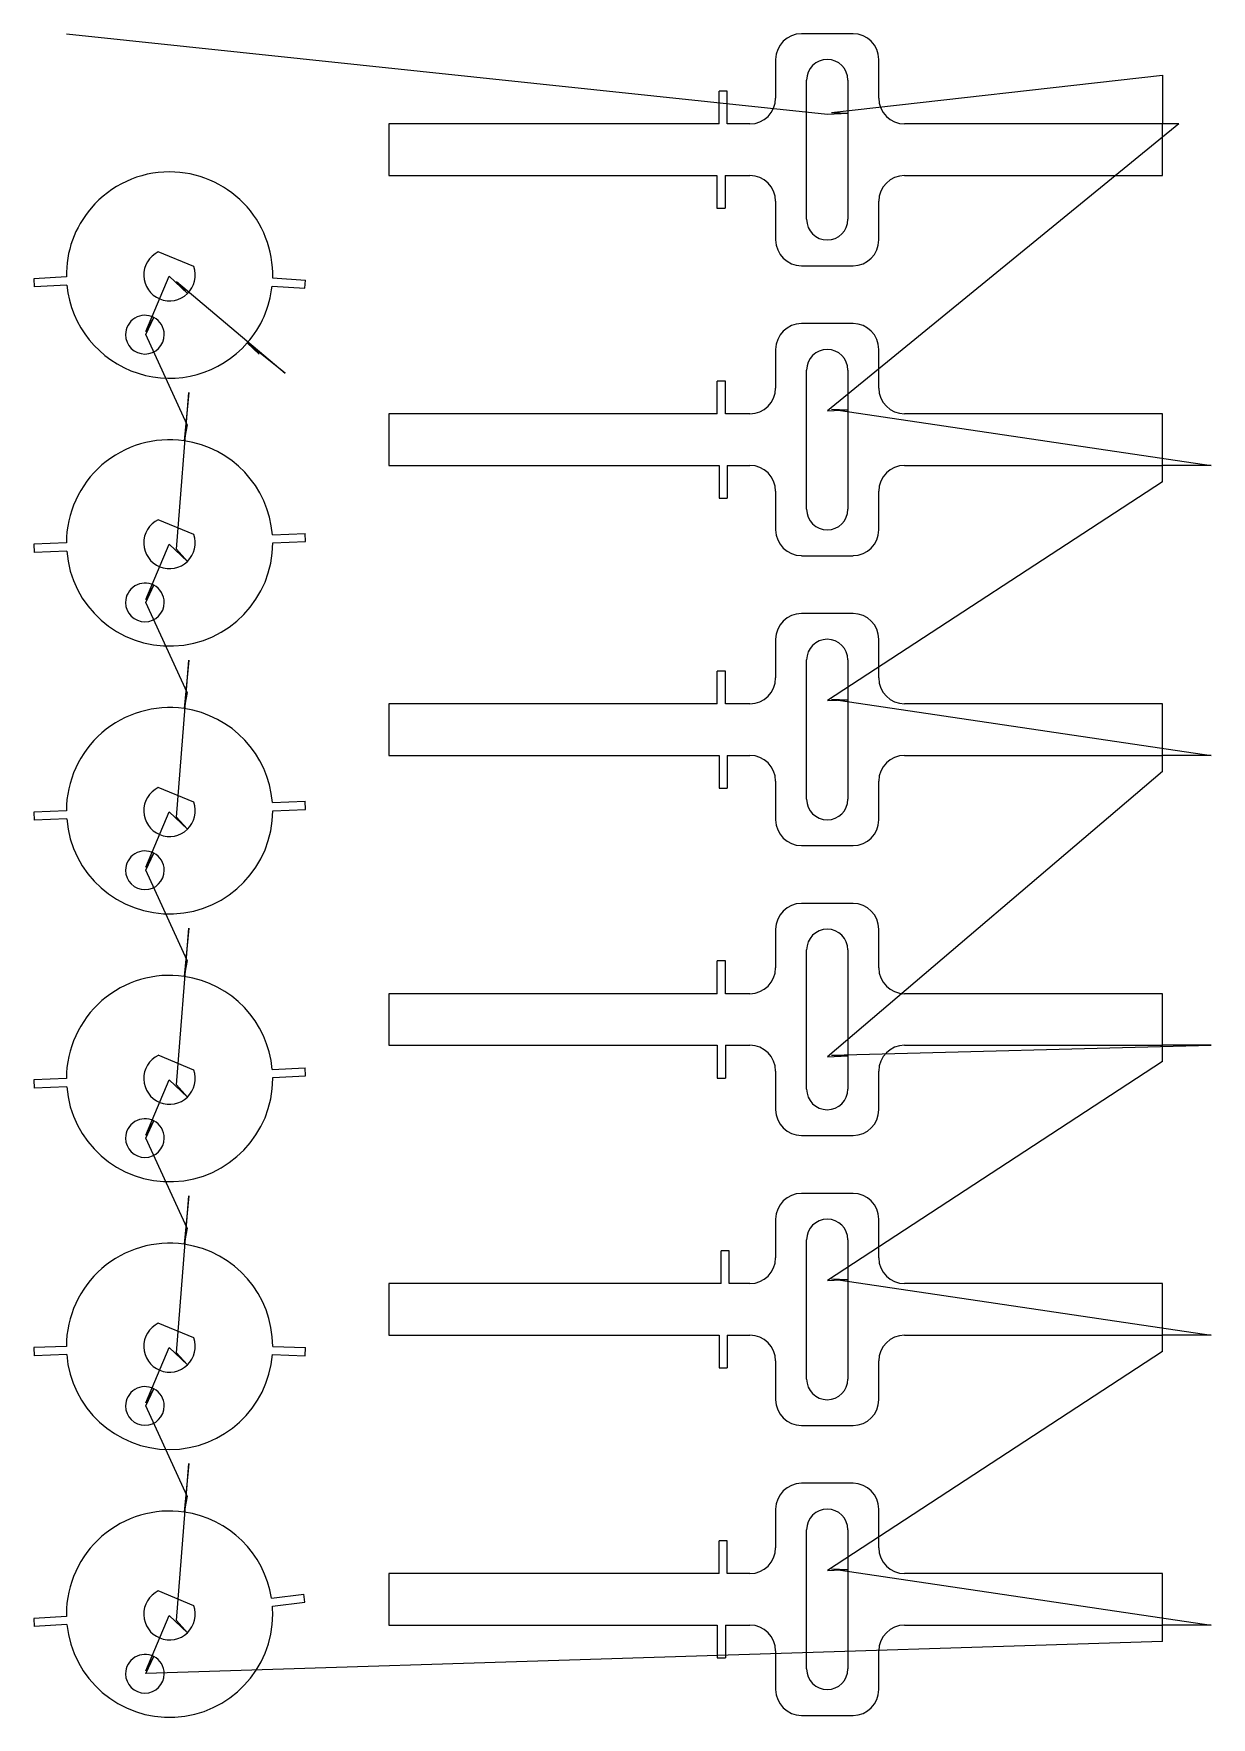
# Model space of a CAD drawing. Extents: x 0.9 to 4.5, y 1 to 6.14.
import ezdxf

# ---------------------------------------------------------------- set-up
doc = ezdxf.new("R2010")
doc.units = 0
doc.layers.get('0').update_dxf_attribs({"linetype": 'CONTINUOUS'})
for name, color, linetype in [('2', 7, 'CONTINUOUS'), ('5', 7, 'CONTINUOUS'), ('9', 7, 'CONTINUOUS')]:
    doc.layers.add(name, color=color, linetype=linetype)

msp = doc.modelspace()

# ---------------------------------------------------------------- linework, layer by layer
at = {"color": 0, "linetype": 'CONTINUOUS'}
for p, q in [((1, 6.1412), (3.3243, 5.8955)), ((3.018, 5.9656), (2.993, 5.9656)), ((3.3365, 5.9004), (4.3468, 6.0149)), ((4.3965, 5.8656), (3.3243, 4.99)), ((2.9865, 5.6081), (3.0115, 5.6081)), ((1.2421, 5.2314), (1.3139, 5.4003)), ((0.9002, 5.3927), (0.9016, 5.3678)), ((1.3367, 5.3847), (1.6683, 5.1043)), ((1.7279, 5.3639), (1.7296, 5.3888)), ((1.3685, 4.947), (1.2428, 5.2225)), ((1.3367, 4.5669), (1.3739, 5.0459)), ((3.0121, 5.0803), (2.9871, 5.0803)), ((3.3365, 4.9948), (4.496, 4.8228)), ((4.3468, 4.7731), (3.3243, 4.1046)), ((2.993, 4.7228), (3.018, 4.7228)), ((0.9001, 4.5823), (0.9011, 4.5573)), ((1.2421, 4.4136), (1.3139, 4.5825)), ((1.7298, 4.5902), (1.7289, 4.6152)), ((1.3685, 4.1291), (1.2428, 4.4046)), ((1.3367, 3.7491), (1.3739, 4.228)), ((3.0121, 4.195), (2.9871, 4.195)), ((3.3365, 4.1095), (4.496, 3.9375)), ((4.3468, 3.8877), (3.3243, 3.0168)), ((2.993, 3.8375), (3.018, 3.8375)), ((0.9001, 3.7645), (0.9011, 3.7395)), ((1.2421, 3.5958), (1.3139, 3.7647)), ((1.7298, 3.7724), (1.7289, 3.7974)), ((1.3685, 3.3113), (1.2428, 3.5868)), ((1.3367, 2.9312), (1.3739, 3.4102)), ((3.0121, 3.3096), (2.9871, 3.3096)), ((3.3365, 3.0217), (4.496, 3.0522)), ((1.7298, 2.9584), (1.7286, 2.9833)), ((4.3468, 3.0024), (3.3243, 2.334)), ((0.9001, 2.9466), (0.9011, 2.9217)), ((1.2421, 2.778), (1.3139, 2.9469)), ((2.9871, 2.9522), (3.0121, 2.9522)), ((1.3685, 2.4935), (1.2428, 2.769)), ((1.3367, 2.1134), (1.3739, 2.5924)), ((3.024, 2.4243), (2.999, 2.4243)), ((3.3365, 2.3389), (4.496, 2.1668)), ((0.9001, 2.1288), (0.9011, 2.1038)), ((1.2421, 1.9602), (1.3139, 2.129)), ((1.7289, 2.1038), (1.7298, 2.1288)), ((4.3468, 2.1171), (3.3243, 1.4487)), ((2.993, 2.0668), (3.018, 2.0668)), ((1.3685, 1.6757), (1.2428, 1.9512)), ((1.3367, 1.2956), (1.3739, 1.7746)), ((3.018, 1.539), (2.993, 1.539)), ((3.3365, 1.4535), (4.496, 1.2815)), ((1.7283, 1.3512), (1.7253, 1.376)), ((0.9003, 1.3022), (0.9018, 1.2773)), ((1.2421, 1.1423), (1.3139, 1.3112)), ((4.3468, 1.2318), (1.2428, 1.1334)), ((2.9871, 1.1815), (3.0121, 1.1815))]:
    msp.add_line(p, q, dxfattribs=at)
at = {"layer": '2', "color": 2, "linetype": 'CONTINUOUS'}
for p, q in [((2.993, 5.8656), (2.993, 5.9656)), ((3.018, 5.8656), (3.018, 5.9656)), ((2.9865, 5.7081), (2.9865, 5.6081)), ((3.0115, 5.7081), (3.0115, 5.6081)), ((1, 5.3985), (0.9002, 5.3927)), ((1.0015, 5.3735), (0.9016, 5.3678)), ((1.6281, 5.3706), (1.7279, 5.3639)), ((1.6298, 5.3955), (1.7296, 5.3888)), ((2.9871, 4.9803), (2.9871, 5.0803)), ((3.0121, 4.9803), (3.0121, 5.0803)), ((2.993, 4.8228), (2.993, 4.7228)), ((3.018, 4.8228), (3.018, 4.7228)), ((1, 4.5862), (0.9001, 4.5823)), ((1.6289, 4.6112), (1.7289, 4.6152)), ((1.6299, 4.5862), (1.7298, 4.5902)), ((1.001, 4.5613), (0.9011, 4.5573)), ((2.9871, 4.095), (2.9871, 4.195)), ((3.0121, 4.095), (3.0121, 4.195)), ((2.993, 3.9375), (2.993, 3.8375)), ((3.018, 3.9375), (3.018, 3.8375)), ((1, 3.7684), (0.9001, 3.7645)), ((1.6289, 3.7934), (1.7289, 3.7974)), ((1.6299, 3.7684), (1.7298, 3.7724)), ((1.001, 3.7434), (0.9011, 3.7395)), ((2.9871, 3.2096), (2.9871, 3.3096)), ((3.0121, 3.2096), (3.0121, 3.3096)), ((2.9871, 3.0522), (2.9871, 2.9522)), ((3.0121, 3.0522), (3.0121, 2.9522)), ((1.6287, 2.9784), (1.7286, 2.9833)), ((1, 2.9506), (0.9001, 2.9466)), ((1.6299, 2.9535), (1.7298, 2.9584)), ((1.001, 2.9256), (0.9011, 2.9217)), ((2.999, 2.3243), (2.999, 2.4243)), ((3.024, 2.3243), (3.024, 2.4243)), ((2.993, 2.1668), (2.993, 2.0668)), ((3.018, 2.1668), (3.018, 2.0668)), ((1, 2.1328), (0.9001, 2.1288)), ((1.6299, 2.1328), (1.7298, 2.1288)), ((1.001, 2.1078), (0.9011, 2.1038)), ((1.6289, 2.1078), (1.7289, 2.1038)), ((2.993, 1.439), (2.993, 1.539)), ((3.018, 1.439), (3.018, 1.539)), ((1.626, 1.3643), (1.7253, 1.376)), ((1.629, 1.3395), (1.7283, 1.3512)), ((1.0001, 1.3083), (0.9003, 1.3022)), ((1.0016, 1.2833), (0.9018, 1.2773)), ((2.9871, 1.2815), (2.9871, 1.1815)), ((3.0121, 1.2815), (3.0121, 1.1815))]:
    msp.add_line(p, q, dxfattribs=at)
at = {"layer": '5', "color": 5, "linetype": 'CONTINUOUS'}
for p, q in [((3.4019, 6.1412), (3.2444, 6.1412)), ((3.1657, 6.0625), (3.1657, 5.9444)), ((3.4806, 5.9444), (3.4806, 6.0625)), ((3.2602, 5.5743), (3.2602, 5.9995)), ((3.3862, 5.9995), (3.3862, 5.8982)), ((2.993, 5.8656), (1.9846, 5.8656)), ((1.9846, 5.8656), (1.9846, 5.7081)), ((3.0869, 5.8656), (3.018, 5.8656)), ((3.3862, 5.8982), (3.3862, 5.5743)), ((4.3468, 5.8656), (3.5594, 5.8656)), ((4.3468, 5.7081), (4.3468, 5.8656)), ((1.9846, 5.7081), (2.9865, 5.7081)), ((3.0115, 5.7081), (3.0869, 5.7081)), ((3.5594, 5.7081), (4.3468, 5.7081)), ((3.1657, 5.6294), (3.1657, 5.5113)), ((3.4806, 5.5113), (3.4806, 5.6294)), ((1.3893, 5.43), (1.2806, 5.4749)), ((3.2444, 5.4325), (3.4019, 5.4325)), ((3.4019, 5.2559), (3.2444, 5.2559)), ((3.1657, 5.1771), (3.1657, 5.059)), ((3.4806, 5.059), (3.4806, 5.1771)), ((3.2602, 4.689), (3.2602, 5.1141)), ((3.3862, 5.1141), (3.3862, 4.9927)), ((3.3862, 4.9927), (3.3862, 4.689)), ((2.9871, 4.9803), (1.9846, 4.9803)), ((1.9846, 4.9803), (1.9846, 4.8228)), ((3.0869, 4.9803), (3.0121, 4.9803)), ((4.3468, 4.9803), (3.5594, 4.9803)), ((4.3468, 4.8228), (4.3468, 4.9803)), ((1.9846, 4.8228), (2.993, 4.8228)), ((3.018, 4.8228), (3.0869, 4.8228)), ((3.5594, 4.8228), (4.3468, 4.8228)), ((3.1657, 4.7441), (3.1657, 4.626)), ((3.4806, 4.626), (3.4806, 4.7441)), ((1.3893, 4.6122), (1.2806, 4.6571)), ((3.2444, 4.5472), (3.4019, 4.5472)), ((3.4019, 4.3706), (3.2444, 4.3706)), ((3.1657, 4.2918), (3.1657, 4.1737)), ((3.4806, 4.1737), (3.4806, 4.2918)), ((3.2602, 3.8036), (3.2602, 4.2288)), ((3.3862, 4.2288), (3.3862, 4.1073)), ((2.9871, 4.095), (1.9846, 4.095)), ((1.9846, 4.095), (1.9846, 3.9375)), ((3.0869, 4.095), (3.0121, 4.095)), ((3.3862, 4.1073), (3.3862, 3.8036)), ((4.3468, 4.095), (3.5594, 4.095)), ((4.3468, 3.9375), (4.3468, 4.095)), ((1.9846, 3.9375), (2.993, 3.9375)), ((3.018, 3.9375), (3.0869, 3.9375)), ((3.5594, 3.9375), (4.3468, 3.9375)), ((3.1657, 3.8587), (3.1657, 3.7406)), ((3.4806, 3.7406), (3.4806, 3.8587)), ((1.3893, 3.7944), (1.2806, 3.8393)), ((3.2444, 3.6619), (3.4019, 3.6619)), ((3.4019, 3.4852), (3.2444, 3.4852)), ((3.1657, 3.4065), (3.1657, 3.2884)), ((3.4806, 3.2884), (3.4806, 3.4065)), ((3.2602, 2.9183), (3.2602, 3.3435)), ((3.3862, 3.3435), (3.3862, 3.0195)), ((2.9871, 3.2096), (1.9846, 3.2096)), ((1.9846, 3.2096), (1.9846, 3.0522)), ((3.0869, 3.2096), (3.0121, 3.2096)), ((4.3468, 3.2096), (3.5594, 3.2096)), ((4.3468, 3.0522), (4.3468, 3.2096)), ((1.9846, 3.0522), (2.9871, 3.0522)), ((3.0121, 3.0522), (3.0869, 3.0522)), ((3.5594, 3.0522), (4.3468, 3.0522)), ((1.3893, 2.9765), (1.2806, 3.0215)), ((3.3862, 3.0195), (3.3862, 2.9183)), ((3.1657, 2.9734), (3.1657, 2.8553)), ((3.4806, 2.8553), (3.4806, 2.9734)), ((3.2444, 2.7766), (3.4019, 2.7766)), ((3.4019, 2.5999), (3.2444, 2.5999)), ((3.1657, 2.5212), (3.1657, 2.4031)), ((3.4806, 2.4031), (3.4806, 2.5212)), ((3.2602, 2.033), (3.2602, 2.4582)), ((3.3862, 2.4582), (3.3862, 2.3367)), ((2.999, 2.3243), (1.9846, 2.3243)), ((1.9846, 2.3243), (1.9846, 2.1668)), ((3.0869, 2.3243), (3.024, 2.3243)), ((3.3862, 2.3367), (3.3862, 2.033)), ((4.3468, 2.3243), (3.5594, 2.3243)), ((4.3468, 2.1668), (4.3468, 2.3243)), ((1.3893, 2.1587), (1.2806, 2.2036)), ((1.9846, 2.1668), (2.993, 2.1668)), ((3.018, 2.1668), (3.0869, 2.1668)), ((3.5594, 2.1668), (4.3468, 2.1668)), ((3.1657, 2.0881), (3.1657, 1.97)), ((3.4806, 1.97), (3.4806, 2.0881)), ((3.2444, 1.8913), (3.4019, 1.8913)), ((3.4019, 1.7146), (3.2444, 1.7146)), ((3.1657, 1.6359), (3.1657, 1.5177)), ((3.4806, 1.5177), (3.4806, 1.6359)), ((3.2602, 1.1477), (3.2602, 1.5729)), ((3.3862, 1.5729), (3.3862, 1.4514)), ((3.3862, 1.4514), (3.3862, 1.1477)), ((2.993, 1.439), (1.9846, 1.439)), ((1.9846, 1.439), (1.9846, 1.2815)), ((3.0869, 1.439), (3.018, 1.439)), ((4.3468, 1.439), (3.5594, 1.439)), ((4.3468, 1.2815), (4.3468, 1.439)), ((1.3893, 1.3409), (1.2806, 1.3858)), ((1.9846, 1.2815), (2.9871, 1.2815)), ((3.0121, 1.2815), (3.0869, 1.2815)), ((3.5594, 1.2815), (4.3468, 1.2815)), ((3.1657, 1.2028), (3.1657, 1.0847)), ((3.4806, 1.0847), (3.4806, 1.2028)), ((3.2444, 1.0059), (3.4019, 1.0059))]:
    msp.add_line(p, q, dxfattribs=at)
for centre, radius, start, end in [((3.2444, 6.0625), 0.0787, 90, 180), ((3.4019, 6.0625), 0.0787, 0, 90), ((3.3232, 5.9995), 0.063, 0, 180), ((3.0869, 5.9444), 0.0787, 270, 0), ((3.5594, 5.9444), 0.0787, 180, 270), ((1.315, 5.4041), 0.315, 90, 139.4858), ((1.315, 5.4041), 0.315, 358.4456, 90), ((3.0869, 5.6294), 0.0787, 0, 90), ((3.5594, 5.6294), 0.0787, 90, 180), ((1.315, 5.4041), 0.315, 139.4858, 181.0156), ((3.3232, 5.5743), 0.063, 180, 360), ((3.2444, 5.5113), 0.0787, 180, 270), ((3.4019, 5.5113), 0.0787, 270, 0), ((1.315, 5.4041), 0.0787, 115.8694, 247.5517), ((1.315, 5.4041), 0.0787, 314.0207, 19.234), ((1.315, 5.4041), 0.315, 185.5634, 318.893), ((1.315, 5.4041), 0.0787, 247.5517, 314.0207), ((1.315, 5.4041), 0.315, 318.893, 353.8978), ((1.2398, 5.2221), 0.0591, 63, 180), ((1.2398, 5.2221), 0.0591, 0, 63), ((3.2444, 5.1771), 0.0787, 90, 180), ((3.4019, 5.1771), 0.0787, 0, 90), ((1.2398, 5.2221), 0.0591, 180, 0), ((3.3232, 5.1141), 0.063, 0, 180), ((3.0869, 5.059), 0.0787, 270, 0), ((3.5594, 5.059), 0.0787, 180, 270), ((1.315, 4.5862), 0.315, 81.8972, 180), ((1.315, 4.5862), 0.315, 4.5479, 81.8972), ((3.0869, 4.7441), 0.0787, 0, 90), ((3.5594, 4.7441), 0.0787, 90, 180), ((3.3232, 4.689), 0.063, 180, 360), ((1.315, 4.5862), 0.0787, 115.8694, 247.5517), ((1.315, 4.5862), 0.315, 184.5479, 0), ((1.315, 4.5862), 0.0787, 314.0207, 19.234), ((3.2444, 4.626), 0.0787, 180, 270), ((3.4019, 4.626), 0.0787, 270, 0), ((1.315, 4.5862), 0.0787, 247.5517, 314.0207), ((1.2398, 4.4043), 0.0591, 63, 180), ((1.2398, 4.4043), 0.0591, 0, 63), ((1.2398, 4.4043), 0.0591, 180, 0), ((3.2444, 4.2918), 0.0787, 90, 180), ((3.4019, 4.2918), 0.0787, 0, 90), ((3.3232, 4.2288), 0.063, 0, 180), ((3.0869, 4.1737), 0.0787, 270, 0), ((3.5594, 4.1737), 0.0787, 180, 270), ((1.315, 3.7684), 0.315, 81.8972, 180), ((1.315, 3.7684), 0.315, 4.5479, 81.8972), ((3.0869, 3.8587), 0.0787, 0, 90), ((3.5594, 3.8587), 0.0787, 90, 180), ((1.315, 3.7684), 0.0787, 115.8694, 247.5517), ((1.315, 3.7684), 0.315, 184.5479, 0), ((1.315, 3.7684), 0.0787, 314.0207, 19.234), ((3.3232, 3.8036), 0.063, 180, 360), ((1.315, 3.7684), 0.0787, 247.5517, 314.0207), ((3.2444, 3.7406), 0.0787, 180, 270), ((3.4019, 3.7406), 0.0787, 270, 0), ((1.2398, 3.5865), 0.0591, 63, 180), ((1.2398, 3.5865), 0.0591, 0, 63), ((1.2398, 3.5865), 0.0591, 180, 0), ((3.2444, 3.4065), 0.0787, 90, 180), ((3.4019, 3.4065), 0.0787, 0, 90), ((3.3232, 3.3435), 0.063, 0, 180), ((1.315, 2.9506), 0.315, 81.8972, 180), ((1.315, 2.9506), 0.315, 5.0715, 81.8972), ((3.0869, 3.2884), 0.0787, 270, 0), ((3.5594, 3.2884), 0.0787, 180, 270), ((3.0869, 2.9734), 0.0787, 0, 90), ((3.5594, 2.9734), 0.0787, 90, 180), ((1.315, 2.9506), 0.0787, 115.8694, 247.5517), ((1.315, 2.9506), 0.315, 184.5479, 0), ((1.315, 2.9506), 0.0787, 314.0207, 19.234), ((1.315, 2.9506), 0.315, 0, 0.5237), ((1.315, 2.9506), 0.0787, 247.5517, 314.0207), ((3.3232, 2.9183), 0.063, 180, 360), ((1.2398, 2.7687), 0.0591, 63, 180), ((3.2444, 2.8553), 0.0787, 180, 270), ((3.4019, 2.8553), 0.0787, 270, 0), ((1.2398, 2.7687), 0.0591, 0, 63), ((1.2398, 2.7687), 0.0591, 180, 0), ((3.2444, 2.5212), 0.0787, 90, 180), ((3.4019, 2.5212), 0.0787, 0, 90), ((3.3232, 2.4582), 0.063, 0, 180), ((1.315, 2.1328), 0.315, 81.8972, 180), ((1.315, 2.1328), 0.315, 0, 81.8972), ((3.0869, 2.4031), 0.0787, 270, 0), ((3.5594, 2.4031), 0.0787, 180, 270), ((1.315, 2.1328), 0.0787, 115.8694, 247.5517), ((3.0869, 2.0881), 0.0787, 0, 90), ((3.5594, 2.0881), 0.0787, 90, 180), ((1.315, 2.1328), 0.0787, 314.0207, 19.234), ((1.315, 2.1328), 0.315, 184.5479, 355.4521), ((1.315, 2.1328), 0.0787, 247.5517, 314.0207), ((1.2398, 1.9508), 0.0591, 63, 180), ((3.3232, 2.033), 0.063, 180, 360), ((1.2398, 1.9508), 0.0591, 0, 63), ((3.2444, 1.97), 0.0787, 180, 270), ((3.4019, 1.97), 0.0787, 270, 0), ((1.2398, 1.9508), 0.0591, 180, 0), ((3.2444, 1.6359), 0.0787, 90, 180), ((3.4019, 1.6359), 0.0787, 0, 90), ((1.315, 1.315), 0.315, 81.8972, 180), ((1.315, 1.315), 0.315, 9.0093, 81.8972), ((3.3232, 1.5729), 0.063, 0, 180), ((3.0869, 1.5177), 0.0787, 270, 0), ((3.5594, 1.5177), 0.0787, 180, 270), ((1.315, 1.315), 0.0787, 115.8694, 247.5517), ((1.315, 1.315), 0.0787, 314.0207, 19.234), ((1.315, 1.315), 0.315, 0, 4.4614), ((1.315, 1.315), 0.315, 180, 181.2125), ((1.315, 1.315), 0.315, 185.7603, 0), ((1.315, 1.315), 0.0787, 247.5517, 314.0207), ((3.0869, 1.2028), 0.0787, 0, 90), ((3.5594, 1.2028), 0.0787, 90, 180), ((1.2398, 1.133), 0.0591, 63, 180), ((1.2398, 1.133), 0.0591, 0, 63), ((1.2398, 1.133), 0.0591, 180, 0), ((3.3232, 1.1477), 0.063, 180, 360), ((3.2444, 1.0847), 0.0787, 180, 270), ((3.4019, 1.0847), 0.0787, 270, 0)]:
    msp.add_arc(centre, radius, start, end, dxfattribs=at)
at = {"layer": '9', "color": 9, "linetype": 'CONTINUOUS'}
for p, q in [((4.3468, 6.0149), (4.3468, 5.8656)), ((3.3243, 5.8955), (3.3862, 5.8982)), ((3.3365, 5.9004), (3.3862, 5.8982)), ((4.3965, 5.8656), (4.3468, 5.8656)), ((1.3139, 5.4003), (1.3697, 5.3474)), ((1.3367, 5.3847), (1.3697, 5.3474)), ((1.2421, 5.2314), (1.2666, 5.2747)), ((1.2428, 5.2225), (1.2666, 5.2747)), ((1.6683, 5.1043), (1.5523, 5.197)), ((1.5883, 5.1627), (1.5523, 5.197)), ((1.3739, 5.0459), (1.3594, 4.8981)), ((3.3243, 4.99), (3.3862, 4.9927)), ((3.3365, 4.9948), (3.3862, 4.9927)), ((1.3685, 4.947), (1.3594, 4.8981)), ((4.496, 4.8228), (4.3468, 4.8228)), ((4.3468, 4.7731), (4.3468, 4.8228)), ((1.3139, 4.5825), (1.3697, 4.5296)), ((1.3367, 4.5669), (1.3697, 4.5296)), ((1.2421, 4.4136), (1.2666, 4.4569)), ((1.2428, 4.4046), (1.2666, 4.4569)), ((1.3739, 4.228), (1.3594, 4.0802)), ((1.3685, 4.1291), (1.3594, 4.0802)), ((3.3243, 4.1046), (3.3862, 4.1073)), ((3.3365, 4.1095), (3.3862, 4.1073)), ((4.496, 3.9375), (4.3468, 3.9375)), ((4.3468, 3.8877), (4.3468, 3.9375)), ((1.3139, 3.7647), (1.3697, 3.7118)), ((1.3367, 3.7491), (1.3697, 3.7118)), ((1.2421, 3.5958), (1.2666, 3.6391)), ((1.2428, 3.5868), (1.2666, 3.6391)), ((1.3739, 3.4102), (1.3594, 3.2624)), ((1.3685, 3.3113), (1.3594, 3.2624)), ((4.496, 3.0522), (4.3468, 3.0522)), ((4.3468, 3.0024), (4.3468, 3.0522)), ((3.3243, 3.0168), (3.3862, 3.0195)), ((3.3365, 3.0217), (3.3862, 3.0195)), ((1.3139, 2.9469), (1.3697, 2.894)), ((1.3367, 2.9312), (1.3697, 2.894)), ((1.2421, 2.778), (1.2666, 2.8213)), ((1.2428, 2.769), (1.2666, 2.8213)), ((1.3739, 2.5924), (1.3594, 2.4446)), ((1.3685, 2.4935), (1.3594, 2.4446)), ((3.3243, 2.334), (3.3862, 2.3367)), ((3.3365, 2.3389), (3.3862, 2.3367)), ((4.496, 2.1668), (4.3468, 2.1668)), ((4.3468, 2.1171), (4.3468, 2.1668)), ((1.3139, 2.129), (1.3697, 2.0762)), ((1.3367, 2.1134), (1.3697, 2.0762)), ((1.2421, 1.9602), (1.2666, 2.0035)), ((1.2428, 1.9512), (1.2666, 2.0035)), ((1.3739, 1.7746), (1.3594, 1.6268)), ((1.3685, 1.6757), (1.3594, 1.6268)), ((3.3243, 1.4487), (3.3862, 1.4514)), ((3.3365, 1.4535), (3.3862, 1.4514)), ((1.3139, 1.3112), (1.3697, 1.2583)), ((1.3367, 1.2956), (1.3697, 1.2583)), ((4.496, 1.2815), (4.3468, 1.2815)), ((4.3468, 1.2318), (4.3468, 1.2815)), ((1.2421, 1.1423), (1.2666, 1.1856)), ((1.2428, 1.1334), (1.2666, 1.1856))]:
    msp.add_line(p, q, dxfattribs=at)

doc.saveas('drawing.dxf')
